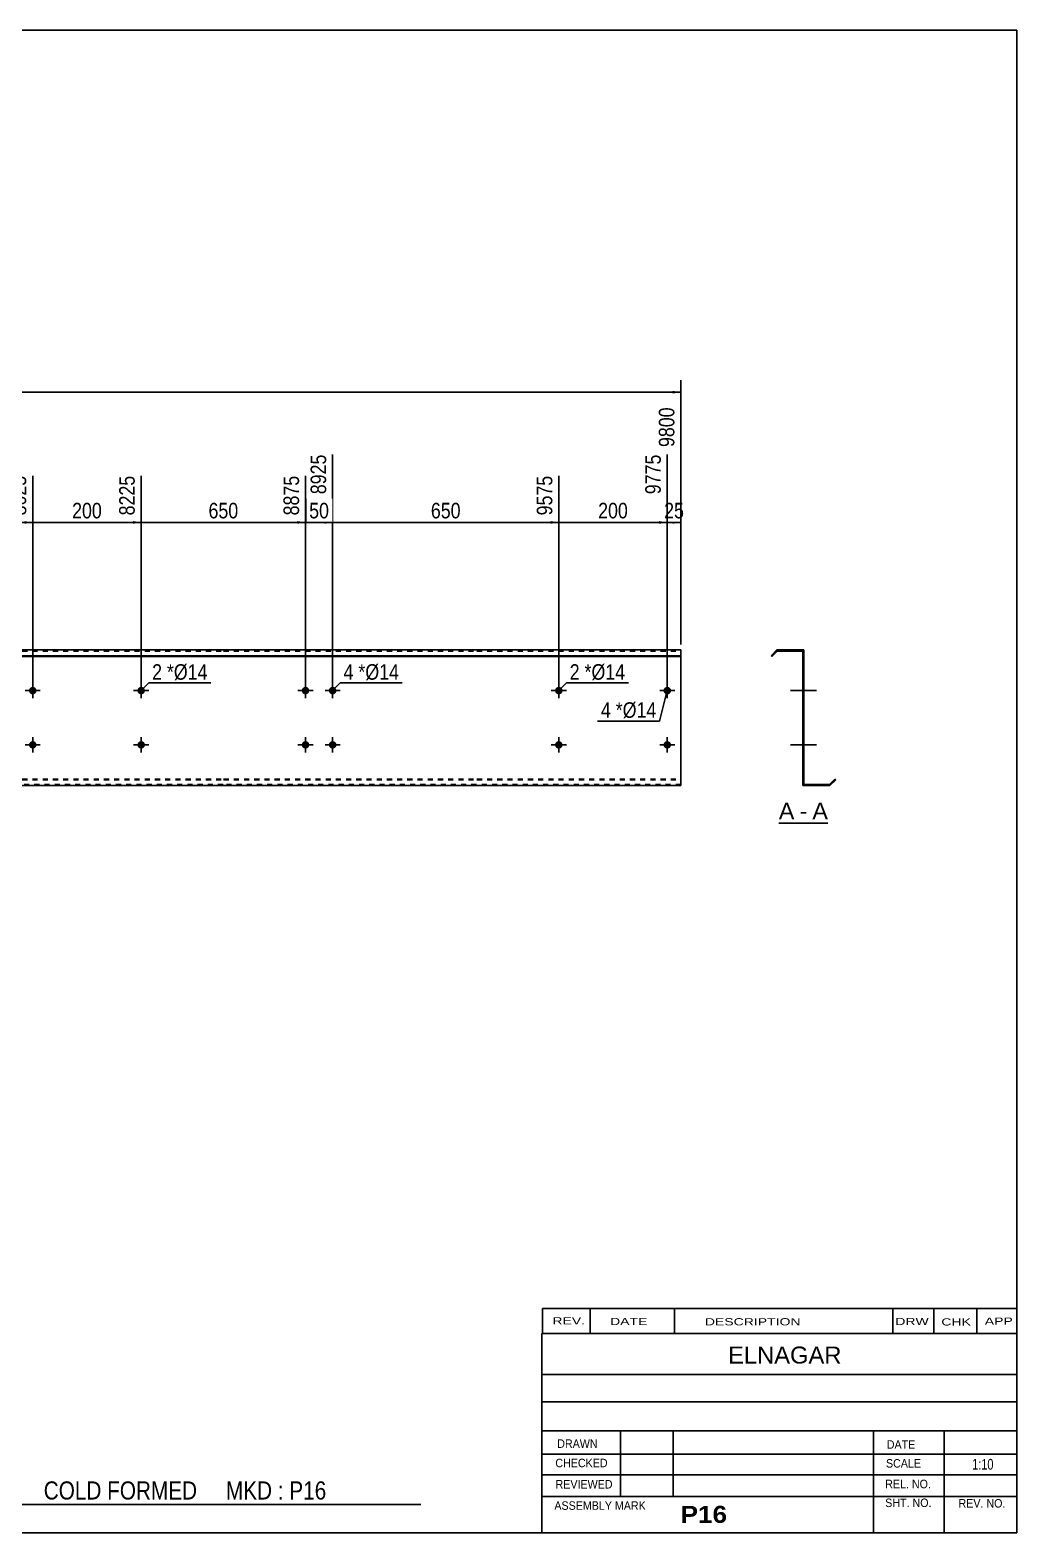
# Model space of a CAD drawing. Header units: millimetres. Extents: x -71 to 331, y -150 to 127.
# Drawn here: x 149.3 to 331.2, y -150.2 to 126.8 of the extents above; entities that cross this region are included whole.
import ezdxf

# ---------------------------------------------------------------- set-up
doc = ezdxf.new("R2010")
doc.units = ezdxf.units.MM
doc.linetypes.add('DXK_LINE_DOT1', pattern=[1.8814, 0.9407, -0.9407])
doc.styles.add('Arial', font='ARIAL.TTF', dxfattribs={"height": 0.2})
doc.styles.add('Arial Bold', font='ARIALBD.TTF', dxfattribs={"height": 0.2})
doc.styles.add('Arial Narrow', font='ARIALN.TTF', dxfattribs={"height": 0.2})

# ---------------------------------------------------------------- blocks, each defined once
blk = doc.blocks.new('Unknown-627207487-3526')
at = {"color": 5, "linetype": 'Continuous'}
for p, q in [((331.25, 126.75), (-68.75, 126.75)), ((-68.75, 126.75), (-68.75, -150.25)), ((331.25, -150.25), (331.25, 126.75)), ((-68.75, -150.25), (331.25, -150.25))]:
    blk.add_line(p, q, dxfattribs=at)
at = {"color": 174, "linetype": 'Continuous', "style": 'Arial'}
blk.add_text('Tekla structures', height=1.9102, rotation=90, dxfattribs=at).set_placement((-69.25, -149.75))
blk = doc.blocks.new('Unknown-627207487-12 - 2967')
at = {"color": 7, "linetype": 'Continuous'}
blk.add_line((287.35, -19.45), (296.38, -19.45), dxfattribs=at)
at = {"color": 0, "linetype": 'Continuous'}
blk.add_wipeout([(290.2, -18.7), (290.2, -15.5), (287.35, -15.5), (287.35, -18.7)], dxfattribs=at)
blk.add_wipeout([(292.58, -18.7), (292.58, -15.5), (291.16, -15.5), (291.16, -18.7)], dxfattribs=at)
at = {"color": 96, "linetype": 'Continuous', "style": 'Arial'}
blk.add_text('A', height=3.06, dxfattribs=at).set_placement((287.35, -18.7))
at = {"color": 0, "linetype": 'Continuous'}
blk.add_wipeout([(296.38, -18.7), (296.38, -15.5), (293.54, -15.5), (293.54, -18.7)], dxfattribs=at)
at = {"color": 96, "linetype": 'Continuous', "style": 'Arial'}
for s, p in [('A', (293.54, -18.7)), ('-', (291.16, -18.7))]:
    blk.add_text(s, height=3.06, dxfattribs=at).set_placement(p)
blk = doc.blocks.new('Part-627207487-2948 - 2933')
at = {"color": 2, "linetype": 'Continuous'}
for p, q in [((37.6, 12.5), (0, 12.5)), ((0, 12.5), (0, -12.5)), ((0, 11.44), (37.6, 11.44)), ((0, 11.3), (37.6, 11.3)), ((84.29, 12.5), (37.7, 12.5)), ((37.7, 11.44), (84.29, 11.44)), ((37.7, 11.3), (84.29, 11.3)), ((134.59, 12.5), (84.39, 12.5)), ((84.39, 11.44), (134.59, 11.44)), ((84.39, 11.3), (134.59, 11.3)), ((184.88, 12.5), (134.69, 12.5)), ((134.69, 11.44), (184.88, 11.44)), ((134.69, 11.3), (184.88, 11.3)), ((231.58, 12.5), (184.98, 12.5)), ((184.98, 11.44), (231.58, 11.44)), ((184.98, 11.3), (231.58, 11.3)), ((269.28, 12.5), (231.68, 12.5)), ((231.68, 11.44), (269.28, 11.44)), ((231.68, 11.3), (269.28, 11.3)), ((269.28, -12.5), (269.28, 12.5)), ((37.6, -12.5), (0, -12.5)), ((84.29, -12.5), (37.7, -12.5)), ((134.59, -12.5), (84.39, -12.5)), ((184.88, -12.5), (134.69, -12.5)), ((231.58, -12.5), (184.98, -12.5)), ((269.28, -12.5), (231.68, -12.5))]:
    blk.add_line(p, q, dxfattribs=at)
at = {"color": 7, "linetype": 'DXK_LINE_DOT1'}
for p, q in [((0, 12.3), (37.6, 12.3)), ((37.7, 12.3), (84.29, 12.3)), ((84.39, 12.3), (134.59, 12.3)), ((134.69, 12.3), (184.88, 12.3)), ((184.98, 12.3), (231.58, 12.3)), ((231.68, 12.3), (269.28, 12.3)), ((0, -11.3), (37.6, -11.3)), ((0, -11.44), (37.6, -11.44)), ((37.6, -12.3), (0, -12.3)), ((37.7, -11.3), (84.29, -11.3)), ((37.7, -11.44), (84.29, -11.44)), ((84.29, -12.3), (37.7, -12.3)), ((84.39, -11.3), (134.59, -11.3)), ((84.39, -11.44), (134.59, -11.44)), ((134.59, -12.3), (84.39, -12.3)), ((134.69, -11.3), (184.88, -11.3)), ((134.69, -11.44), (184.88, -11.44)), ((184.88, -12.3), (134.69, -12.3)), ((184.98, -11.3), (231.58, -11.3)), ((184.98, -11.44), (231.58, -11.44)), ((231.58, -12.3), (184.98, -12.3)), ((231.68, -11.3), (269.28, -11.3)), ((231.68, -11.44), (269.28, -11.44)), ((269.28, -12.3), (231.68, -12.3))]:
    blk.add_line(p, q, dxfattribs=at)
blk = doc.blocks.new('Bolt-627207487-2951 - 2933')
at = {"linetype": 'Continuous'}
for points in [[(149.08, 5, -1), (150.48, 5, -1)], [(266.08, 5, -1), (267.48, 5, -1)]]:
    blk.add_hatch(color=3, dxfattribs=at).paths.add_polyline_path(points)
at = {"color": 3, "linetype": 'Continuous'}
for p, q in [((149.78, 3.6), (149.78, 6.4)), ((266.78, 3.6), (266.78, 6.4)), ((151.18, 5), (148.38, 5)), ((268.18, 5), (265.38, 5))]:
    blk.add_line(p, q, dxfattribs=at)
blk = doc.blocks.new('Bolt-627207487-2952 - 2933')
at = {"linetype": 'Continuous'}
for points in [[(149.08, -5, -1), (150.48, -5, -1)], [(266.08, -5, -1), (267.48, -5, -1)]]:
    blk.add_hatch(color=3, dxfattribs=at).paths.add_polyline_path(points)
at = {"color": 3, "linetype": 'Continuous'}
for p, q in [((151.18, -5), (148.38, -5)), ((149.78, -6.4), (149.78, -3.6)), ((268.18, -5), (265.38, -5)), ((266.78, -6.4), (266.78, -3.6))]:
    blk.add_line(p, q, dxfattribs=at)
blk = doc.blocks.new('Bolt-627207487-2957 - 2933')
at = {"linetype": 'Continuous'}
for points in [[(199.38, 5, -1), (200.78, 5, -1)], [(204.38, 5, -1), (205.78, 5, -1)], [(199.38, -5, -1), (200.78, -5, -1)], [(204.38, -5, -1), (205.78, -5, -1)]]:
    blk.add_hatch(color=3, dxfattribs=at).paths.add_polyline_path(points)
at = {"color": 3, "linetype": 'Continuous'}
for p, q in [((200.08, 3.6), (200.08, 6.4)), ((205.08, 3.6), (205.08, 6.4)), ((198.68, 5), (201.48, 5)), ((203.68, 5), (206.48, 5)), ((198.68, -5), (201.48, -5)), ((200.08, -6.4), (200.08, -3.6)), ((203.68, -5), (206.48, -5)), ((205.08, -6.4), (205.08, -3.6))]:
    blk.add_line(p, q, dxfattribs=at)
blk = doc.blocks.new('Bolt-627207487-2958 - 2933')
at = {"linetype": 'Continuous'}
blk.add_hatch(color=3, dxfattribs=at).paths.add_polyline_path([(246.08, 5, -1), (247.48, 5, -1)])
at = {"color": 3, "linetype": 'Continuous'}
for p, q in [((246.78, 3.6), (246.78, 6.4)), ((245.38, 5), (248.18, 5))]:
    blk.add_line(p, q, dxfattribs=at)
blk = doc.blocks.new('Bolt-627207487-2959 - 2933')
at = {"linetype": 'Continuous'}
blk.add_hatch(color=3, dxfattribs=at).paths.add_polyline_path([(246.08, -5, -1), (247.48, -5, -1)])
at = {"color": 3, "linetype": 'Continuous'}
for p, q in [((248.18, -5), (245.38, -5)), ((246.78, -6.4), (246.78, -3.6))]:
    blk.add_line(p, q, dxfattribs=at)
blk = doc.blocks.new('Bolt-627207487-2960 - 2933')
at = {"linetype": 'Continuous'}
blk.add_hatch(color=3, dxfattribs=at).paths.add_polyline_path([(169.08, -5, -1), (170.48, -5, -1)])
at = {"color": 3, "linetype": 'Continuous'}
for p, q in [((171.18, -5), (168.38, -5)), ((169.78, -6.4), (169.78, -3.6))]:
    blk.add_line(p, q, dxfattribs=at)
blk = doc.blocks.new('Bolt-627207487-2962 - 2933')
at = {"linetype": 'Continuous'}
blk.add_hatch(color=3, dxfattribs=at).paths.add_polyline_path([(169.08, 5, -1), (170.48, 5, -1)])
at = {"color": 3, "linetype": 'Continuous'}
for p, q in [((169.78, 3.6), (169.78, 6.4)), ((171.18, 5), (168.38, 5))]:
    blk.add_line(p, q, dxfattribs=at)
blk = doc.blocks.new('Bolt-627207487-2973 - 2967')
at = {"linetype": 'Continuous'}
blk.add_hatch(color=3, dxfattribs=at).paths.add_polyline_path([(291.77, -4.3), (291.77, -5.7), (291.97, -5.7), (291.97, -4.3)])
blk.add_hatch(color=3, dxfattribs=at).paths.add_polyline_path([(291.77, -4.3), (291.77, -5.7), (291.97, -5.7), (291.97, -4.3)])
at = {"color": 3, "linetype": 'Continuous'}
for p, q in [((290.97, -5), (294.27, -5)), ((290.97, -5), (294.27, -5)), ((291.77, -4.3), (291.97, -4.3)), ((291.77, -4.3), (291.97, -4.3)), ((291.77, -5.7), (291.97, -5.7)), ((291.77, -5.7), (291.97, -5.7))]:
    blk.add_line(p, q, dxfattribs=at)
blk = doc.blocks.new('Part-627207487-2969 - 2967')
at = {"color": 2, "linetype": 'Continuous'}
for p, q in [((286.97, 12.5), (285.91, 11.44)), ((285.91, 11.44), (286.05, 11.3)), ((287.05, 12.3), (286.05, 11.3)), ((286.97, 12.5), (291.97, 12.5)), ((287.05, 12.3), (291.77, 12.3)), ((291.77, 12.3), (291.77, -12.5)), ((291.97, -12.3), (291.97, 12.5)), ((296.77, -12.5), (291.77, -12.5)), ((296.69, -12.3), (291.97, -12.3)), ((296.69, -12.3), (297.69, -11.3)), ((296.77, -12.5), (297.83, -11.44)), ((297.83, -11.44), (297.69, -11.3))]:
    blk.add_line(p, q, dxfattribs=at)
blk = doc.blocks.new('Bolt-627207487-2970 - 2967')
at = {"linetype": 'Continuous'}
blk.add_hatch(color=3, dxfattribs=at).paths.add_polyline_path([(291.77, 5.7), (291.77, 4.3), (291.97, 4.3), (291.97, 5.7)])
blk.add_hatch(color=3, dxfattribs=at).paths.add_polyline_path([(291.77, 5.7), (291.77, 4.3), (291.97, 4.3), (291.97, 5.7)])
at = {"color": 3, "linetype": 'Continuous'}
for p, q in [((291.77, 5.7), (291.97, 5.7)), ((291.77, 5.7), (291.97, 5.7)), ((290.97, 5), (294.27, 5)), ((290.97, 5), (294.27, 5)), ((291.77, 4.3), (291.97, 4.3)), ((291.77, 4.3), (291.97, 4.3))]:
    blk.add_line(p, q, dxfattribs=at)
blk = doc.blocks.new('Bolt-627207487-2971 - 2967')
at = {"linetype": 'Continuous'}
blk.add_hatch(color=3, dxfattribs=at).paths.add_polyline_path([(291.77, -4.3), (291.77, -5.7), (291.97, -5.7), (291.97, -4.3)])
blk.add_hatch(color=3, dxfattribs=at).paths.add_polyline_path([(291.77, -4.3), (291.77, -5.7), (291.97, -5.7), (291.97, -4.3)])
at = {"color": 3, "linetype": 'Continuous'}
for p, q in [((290.97, -5), (294.27, -5)), ((290.97, -5), (294.27, -5)), ((291.77, -4.3), (291.97, -4.3)), ((291.77, -4.3), (291.97, -4.3)), ((291.77, -5.7), (291.97, -5.7)), ((291.77, -5.7), (291.97, -5.7))]:
    blk.add_line(p, q, dxfattribs=at)
blk = doc.blocks.new('Bolt-627207487-2972 - 2967')
at = {"linetype": 'Continuous'}
blk.add_hatch(color=3, dxfattribs=at).paths.add_polyline_path([(291.77, 5.7), (291.77, 4.3), (291.97, 4.3), (291.97, 5.7)])
blk.add_hatch(color=3, dxfattribs=at).paths.add_polyline_path([(291.77, 5.7), (291.77, 4.3), (291.97, 4.3), (291.97, 5.7)])
at = {"color": 3, "linetype": 'Continuous'}
for p, q in [((291.77, 5.7), (291.97, 5.7)), ((291.77, 5.7), (291.97, 5.7)), ((290.97, 5), (294.27, 5)), ((290.97, 5), (294.27, 5)), ((291.77, 4.3), (291.97, 4.3)), ((291.77, 4.3), (291.97, 4.3))]:
    blk.add_line(p, q, dxfattribs=at)
blk = doc.blocks.new('Bolt-627207487-2974 - 2967')
at = {"linetype": 'Continuous'}
for points in [[(291.77, 5.7), (291.77, 4.3), (291.97, 4.3), (291.97, 5.7)], [(291.77, 5.7), (291.77, 4.3), (291.97, 4.3), (291.97, 5.7)], [(291.77, -4.3), (291.77, -5.7), (291.97, -5.7), (291.97, -4.3)], [(291.77, -4.3), (291.77, -5.7), (291.97, -5.7), (291.97, -4.3)]]:
    blk.add_hatch(color=3, dxfattribs=at).paths.add_polyline_path(points)
at = {"color": 3, "linetype": 'Continuous'}
for p, q in [((291.97, 5.7), (291.77, 5.7)), ((291.97, 5.7), (291.77, 5.7)), ((293.27, 5), (289.47, 5)), ((293.27, 5), (289.47, 5)), ((291.97, 4.3), (291.77, 4.3)), ((291.97, 4.3), (291.77, 4.3)), ((293.27, -5), (289.47, -5)), ((293.27, -5), (289.47, -5)), ((291.97, -4.3), (291.77, -4.3)), ((291.97, -4.3), (291.77, -4.3)), ((291.97, -5.7), (291.77, -5.7)), ((291.97, -5.7), (291.77, -5.7))]:
    blk.add_line(p, q, dxfattribs=at)
blk = doc.blocks.new('Bolt-627207487-2975 - 2967')
at = {"linetype": 'Continuous'}
blk.add_hatch(color=3, dxfattribs=at).paths.add_polyline_path([(291.77, -4.3), (291.77, -5.7), (291.97, -5.7), (291.97, -4.3)])
at = {"color": 3, "linetype": 'Continuous'}
for p, q in [((290.97, -5), (294.27, -5)), ((291.77, -4.3), (291.97, -4.3)), ((291.77, -5.7), (291.97, -5.7))]:
    blk.add_line(p, q, dxfattribs=at)
blk = doc.blocks.new('Bolt-627207487-2976 - 2967')
at = {"linetype": 'Continuous'}
blk.add_hatch(color=3, dxfattribs=at).paths.add_polyline_path([(291.77, -4.3), (291.77, -5.7), (291.97, -5.7), (291.97, -4.3)])
at = {"color": 3, "linetype": 'Continuous'}
for p, q in [((290.97, -5), (294.27, -5)), ((291.77, -4.3), (291.97, -4.3)), ((291.77, -5.7), (291.97, -5.7))]:
    blk.add_line(p, q, dxfattribs=at)
blk = doc.blocks.new('Bolt-627207487-2977 - 2967')
at = {"linetype": 'Continuous'}
blk.add_hatch(color=3, dxfattribs=at).paths.add_polyline_path([(291.77, 5.7), (291.77, 4.3), (291.97, 4.3), (291.97, 5.7)])
at = {"color": 3, "linetype": 'Continuous'}
for p, q in [((291.97, 5.7), (291.77, 5.7)), ((292.92, 5), (289.62, 5)), ((291.97, 4.3), (291.77, 4.3))]:
    blk.add_line(p, q, dxfattribs=at)
blk = doc.blocks.new('Bolt-627207487-2978 - 2967')
at = {"linetype": 'Continuous'}
for points in [[(291.77, 5.7), (291.77, 4.3), (291.97, 4.3), (291.97, 5.7)], [(291.77, 5.7), (291.77, 4.3), (291.97, 4.3), (291.97, 5.7)], [(291.77, -4.3), (291.77, -5.7), (291.97, -5.7), (291.97, -4.3)], [(291.77, -4.3), (291.77, -5.7), (291.97, -5.7), (291.97, -4.3)]]:
    blk.add_hatch(color=3, dxfattribs=at).paths.add_polyline_path(points)
at = {"color": 3, "linetype": 'Continuous'}
for p, q in [((291.97, 5.7), (291.77, 5.7)), ((291.97, 5.7), (291.77, 5.7)), ((293.27, 5), (289.47, 5)), ((293.27, 5), (289.47, 5)), ((291.97, 4.3), (291.77, 4.3)), ((291.97, 4.3), (291.77, 4.3)), ((293.27, -5), (289.47, -5)), ((293.27, -5), (289.47, -5)), ((291.97, -4.3), (291.77, -4.3)), ((291.97, -4.3), (291.77, -4.3)), ((291.97, -5.7), (291.77, -5.7)), ((291.97, -5.7), (291.77, -5.7))]:
    blk.add_line(p, q, dxfattribs=at)
blk = doc.blocks.new('Bolt-627207487-2979 - 2967')
at = {"linetype": 'Continuous'}
blk.add_hatch(color=3, dxfattribs=at).paths.add_polyline_path([(291.77, 5.7), (291.77, 4.3), (291.97, 4.3), (291.97, 5.7)])
at = {"color": 3, "linetype": 'Continuous'}
for p, q in [((291.97, 5.7), (291.77, 5.7)), ((292.92, 5), (289.62, 5)), ((291.97, 4.3), (291.77, 4.3))]:
    blk.add_line(p, q, dxfattribs=at)
blk = doc.blocks.new('Bolt-627207487-2980 - 2967')
at = {"linetype": 'Continuous'}
blk.add_hatch(color=3, dxfattribs=at).paths.add_polyline_path([(291.77, -4.3), (291.77, -5.7), (291.97, -5.7), (291.97, -4.3)])
at = {"color": 3, "linetype": 'Continuous'}
for p, q in [((290.97, -5), (294.27, -5)), ((291.77, -4.3), (291.97, -4.3)), ((291.77, -5.7), (291.97, -5.7))]:
    blk.add_line(p, q, dxfattribs=at)
blk = doc.blocks.new('Bolt-627207487-2981 - 2967')
at = {"linetype": 'Continuous'}
blk.add_hatch(color=3, dxfattribs=at).paths.add_polyline_path([(291.77, -4.3), (291.77, -5.7), (291.97, -5.7), (291.97, -4.3)])
at = {"color": 3, "linetype": 'Continuous'}
for p, q in [((290.97, -5), (294.27, -5)), ((291.77, -4.3), (291.97, -4.3)), ((291.77, -5.7), (291.97, -5.7))]:
    blk.add_line(p, q, dxfattribs=at)
blk = doc.blocks.new('Bolt-627207487-2982 - 2967')
at = {"linetype": 'Continuous'}
blk.add_hatch(color=3, dxfattribs=at).paths.add_polyline_path([(291.77, 5.7), (291.77, 4.3), (291.97, 4.3), (291.97, 5.7)])
at = {"color": 3, "linetype": 'Continuous'}
for p, q in [((291.77, 5.7), (291.97, 5.7)), ((290.97, 5), (294.27, 5)), ((291.77, 4.3), (291.97, 4.3))]:
    blk.add_line(p, q, dxfattribs=at)
blk = doc.blocks.new('Bolt-627207487-2983 - 2967')
at = {"linetype": 'Continuous'}
blk.add_hatch(color=3, dxfattribs=at).paths.add_polyline_path([(291.77, 5.7), (291.77, 4.3), (291.97, 4.3), (291.97, 5.7)])
at = {"color": 3, "linetype": 'Continuous'}
for p, q in [((291.77, 5.7), (291.97, 5.7)), ((290.97, 5), (294.27, 5)), ((291.77, 4.3), (291.97, 4.3))]:
    blk.add_line(p, q, dxfattribs=at)
blk = doc.blocks.new('StraightDimension-627207487-2999 - 2933')
at = {"linetype": 'Continuous'}
blk.add_hatch(color=7, dxfattribs=at).paths.add_polyline_path([(267.78, 36.25), (269.28, 36), (267.78, 35.75)])
at = {"color": 7, "linetype": 'Continuous'}
for p, q in [((269.28, 13.5), (269.28, 57.21)), ((266.78, 6), (266.78, 48.51)), ((266.78, 36), (269.28, 36))]:
    blk.add_line(p, q, dxfattribs=at)
at = {"color": 0, "linetype": 'Continuous'}
blk.add_wipeout([(268.68, 57.81), (264.48, 57.81), (264.48, 49.3), (268.68, 49.3)], dxfattribs=at)
at = {"color": 0}
blk.add_wipeout([(270.45, 36.15), (270.45, 40.35), (265.6, 40.35), (265.6, 36.15)], dxfattribs=at)
at = {"color": 3, "linetype": 'Continuous', "style": 'Arial Narrow'}
blk.add_text('9800', height=2.863, rotation=90.0002, dxfattribs=at).set_placement((268.08, 49.9))
at = {"color": 3, "style": 'Arial Narrow'}
blk.add_text('25', height=2.863, dxfattribs=at).set_placement((266.2, 36.75))
blk = doc.blocks.new('StraightDimension-627207487-3000 - 2933')
at = {"linetype": 'Continuous'}
blk.add_hatch(color=7, dxfattribs=at).paths.add_polyline_path([(265.28, 36.25), (266.78, 36), (265.28, 35.75)])
at = {"color": 7, "linetype": 'Continuous'}
for p, q in [((266.78, 6), (266.78, 48.51)), ((246.78, 6), (246.78, 44.61)), ((246.78, 36), (266.78, 36))]:
    blk.add_line(p, q, dxfattribs=at)
at = {"color": 0, "linetype": 'Continuous'}
blk.add_wipeout([(266.18, 49.11), (261.98, 49.11), (261.98, 40.6), (266.18, 40.6)], dxfattribs=at)
at = {"color": 0}
blk.add_wipeout([(260.12, 36.15), (260.12, 40.35), (253.43, 40.35), (253.43, 36.15)], dxfattribs=at)
at = {"color": 3, "linetype": 'Continuous', "style": 'Arial Narrow'}
blk.add_text('9775', height=2.863, rotation=90.0002, dxfattribs=at).set_placement((265.58, 41.2))
at = {"color": 3, "style": 'Arial Narrow'}
blk.add_text('200', height=2.863, dxfattribs=at).set_placement((254.03, 36.75))
blk = doc.blocks.new('StraightDimension-627207487-3001 - 2933')
at = {"linetype": 'Continuous'}
blk.add_hatch(color=7, dxfattribs=at).paths.add_polyline_path([(245.28, 36.25), (246.78, 36), (245.28, 35.75)])
at = {"color": 7, "linetype": 'Continuous'}
for p, q in [((205.08, 6), (205.08, 48.51)), ((246.78, 6), (246.78, 44.61)), ((205.08, 36), (246.78, 36))]:
    blk.add_line(p, q, dxfattribs=at)
at = {"color": 0, "linetype": 'Continuous'}
blk.add_wipeout([(246.18, 45.21), (241.98, 45.21), (241.98, 36.7), (246.18, 36.7)], dxfattribs=at)
at = {"color": 0}
blk.add_wipeout([(229.27, 36.15), (229.27, 40.35), (222.59, 40.35), (222.59, 36.15)], dxfattribs=at)
at = {"color": 3, "linetype": 'Continuous', "style": 'Arial Narrow'}
blk.add_text('9575', height=2.863, rotation=90.0002, dxfattribs=at).set_placement((245.58, 37.3))
at = {"color": 3, "style": 'Arial Narrow'}
blk.add_text('650', height=2.863, dxfattribs=at).set_placement((223.19, 36.75))
blk = doc.blocks.new('StraightDimension-627207487-3002 - 2933')
at = {"linetype": 'Continuous'}
blk.add_hatch(color=7, dxfattribs=at).paths.add_polyline_path([(203.58, 36.25), (205.08, 36), (203.58, 35.75)])
at = {"color": 7, "linetype": 'Continuous'}
for p, q in [((205.08, 6), (205.08, 48.51)), ((200.08, 6), (200.08, 44.61)), ((200.08, 36), (205.08, 36))]:
    blk.add_line(p, q, dxfattribs=at)
at = {"color": 0}
blk.add_wipeout([(205.01, 36.15), (205.01, 40.35), (200.15, 40.35), (200.15, 36.15)], dxfattribs=at)
at = {"color": 0, "linetype": 'Continuous'}
blk.add_wipeout([(204.48, 49.11), (200.28, 49.11), (200.28, 40.6), (204.48, 40.6)], dxfattribs=at)
at = {"color": 3, "linetype": 'Continuous', "style": 'Arial Narrow'}
blk.add_text('8925', height=2.863, rotation=90.0002, dxfattribs=at).set_placement((203.88, 41.2))
at = {"color": 3, "style": 'Arial Narrow'}
blk.add_text('50', height=2.863, dxfattribs=at).set_placement((200.75, 36.75))
blk = doc.blocks.new('StraightDimension-627207487-3003 - 2933')
at = {"linetype": 'Continuous'}
blk.add_hatch(color=7, dxfattribs=at).paths.add_polyline_path([(198.58, 36.25), (200.08, 36), (198.58, 35.75)])
at = {"color": 7, "linetype": 'Continuous'}
for p, q in [((169.78, 6), (169.78, 44.61)), ((200.08, 6), (200.08, 44.61)), ((169.78, 36), (200.08, 36))]:
    blk.add_line(p, q, dxfattribs=at)
at = {"color": 0, "linetype": 'Continuous'}
blk.add_wipeout([(199.48, 45.21), (195.28, 45.21), (195.28, 36.7), (199.48, 36.7)], dxfattribs=at)
at = {"color": 0}
blk.add_wipeout([(188.27, 36.15), (188.27, 40.35), (181.59, 40.35), (181.59, 36.15)], dxfattribs=at)
at = {"color": 3, "linetype": 'Continuous', "style": 'Arial Narrow'}
blk.add_text('8875', height=2.863, rotation=90.0002, dxfattribs=at).set_placement((198.88, 37.3))
at = {"color": 3, "style": 'Arial Narrow'}
blk.add_text('650', height=2.863, dxfattribs=at).set_placement((182.19, 36.75))
blk = doc.blocks.new('StraightDimension-627207487-3004 - 2933')
at = {"linetype": 'Continuous'}
blk.add_hatch(color=7, dxfattribs=at).paths.add_polyline_path([(168.28, 36.25), (169.78, 36), (168.28, 35.75)])
at = {"color": 7, "linetype": 'Continuous'}
for p, q in [((149.78, 6), (149.78, 44.61)), ((169.78, 6), (169.78, 44.61)), ((149.78, 36), (169.78, 36))]:
    blk.add_line(p, q, dxfattribs=at)
at = {"color": 0, "linetype": 'Continuous'}
blk.add_wipeout([(169.18, 45.21), (164.98, 45.21), (164.98, 36.7), (169.18, 36.7)], dxfattribs=at)
at = {"color": 0}
blk.add_wipeout([(163.13, 36.15), (163.13, 40.35), (156.44, 40.35), (156.44, 36.15)], dxfattribs=at)
at = {"color": 3, "linetype": 'Continuous', "style": 'Arial Narrow'}
blk.add_text('8225', height=2.863, rotation=90.0002, dxfattribs=at).set_placement((168.58, 37.3))
at = {"color": 3, "style": 'Arial Narrow'}
blk.add_text('200', height=2.863, dxfattribs=at).set_placement((157.04, 36.75))
blk = doc.blocks.new('StraightDimension-627207487-3005 - 2933')
at = {"linetype": 'Continuous'}
blk.add_hatch(color=7, dxfattribs=at).paths.add_polyline_path([(148.28, 36.25), (149.78, 36), (148.28, 35.75)])
at = {"color": 7, "linetype": 'Continuous'}
for p, q in [((119.49, 6), (119.49, 44.61)), ((149.78, 6), (149.78, 44.61)), ((119.49, 36), (149.78, 36))]:
    blk.add_line(p, q, dxfattribs=at)
at = {"color": 0, "linetype": 'Continuous'}
blk.add_wipeout([(149.18, 45.21), (144.98, 45.21), (144.98, 36.7), (149.18, 36.7)], dxfattribs=at)
at = {"color": 0}
blk.add_wipeout([(138.89, 36.15), (138.89, 40.35), (130.38, 40.35), (130.38, 36.15)], dxfattribs=at)
at = {"color": 3, "linetype": 'Continuous', "style": 'Arial Narrow'}
blk.add_text('8025', height=2.863, rotation=90.0002, dxfattribs=at).set_placement((148.58, 37.3))
at = {"color": 3, "style": 'Arial Narrow'}
blk.add_text('6250', height=2.863, dxfattribs=at).set_placement((130.98, 36.75))
blk = doc.blocks.new('StraightDimension-627207487-3084 - 2933')
at = {"linetype": 'Continuous'}
for points in [[(1.5, 59.75), (0, 60), (1.5, 60.25)], [(267.78, 60.25), (269.28, 60), (267.78, 59.75)]]:
    blk.add_hatch(color=7, dxfattribs=at).paths.add_polyline_path(points)
at = {"color": 7, "linetype": 'Continuous'}
for p, q in [((0, 13.5), (0, 62.25)), ((269.28, 13.5), (269.28, 62.25)), ((0, 60), (269.28, 60))]:
    blk.add_line(p, q, dxfattribs=at)
at = {"color": 0}
blk.add_wipeout([(138.89, 60.15), (138.89, 64.35), (130.38, 64.35), (130.38, 60.15)], dxfattribs=at)
at = {"color": 3, "style": 'Arial Narrow'}
blk.add_text('9800', height=2.863, dxfattribs=at).set_placement((130.98, 60.75))
blk = doc.blocks.new('CBS_CALLOFF-627207487-3595')
at = {"color": 7, "linetype": 'Continuous'}
blk.add_line((105.13, -144.98), (221.36, -145), dxfattribs=at)
at = {"color": 3, "linetype": 'Continuous', "style": 'Arial Narrow'}
blk.add_text('QTY= 6 Nos.      COLD FORMED     MKD : P16', height=3.3405, dxfattribs=at).set_placement((123.2, -144.09))
blk = doc.blocks.new('CBS_NAME_BLOG-627207487-3596')
at = {"color": 7, "linetype": 'Continuous'}
for p, q in [((243.66, -113.5), (331.18, -113.5)), ((243.66, -150.21), (243.66, -113.5)), ((243.66, -121.04), (331.18, -121.04)), ((243.73, -126.09), (331.25, -126.09)), ((243.66, -131.46), (331.18, -131.46)), ((258.18, -143.57), (258.18, -131.47)), ((267.87, -143.54), (267.87, -131.47)), ((304.78, -150.21), (304.78, -131.48)), ((317.83, -150.21), (317.83, -131.47)), ((243.67, -135.76), (331.25, -135.74)), ((243.66, -139.51), (331.18, -139.51)), ((243.66, -143.55), (331.18, -143.55)), ((243.66, -150.25), (331.25, -150.25))]:
    blk.add_line(p, q, dxfattribs=at)
at = {"color": 3, "linetype": 'Continuous', "style": 'Arial'}
blk.add_text('ELNAGAR', height=3.133, dxfattribs=at).set_placement((277.98, -119.03))
at = {"color": 3, "linetype": 'Continuous'}
for s, height, style, width, p in [('DRAWN', 1.566, 'Arial', 0.9, (246.49, -134.57)), ('DATE', 1.566, 'Arial', 0.9, (307.25, -134.73)), ('CHECKED', 1.566, 'Arial', 0.9, (246.14, -138.14)), ('SCALE', 1.566, 'Arial', 0.9, (307.1, -138.21)), ('1:10', 1.957, 'Arial Narrow', 0.9, (322.99, -138.57)), ('REVIEWED', 1.566, 'Arial', 0.9, (246.18, -142.06)), ('REL. NO.', 1.566, 'Arial', 0.9, (306.96, -142.01)), ('SHT. NO.', 1.566, 'Arial', 0.9, (306.96, -145.48)), ('REV. NO.', 1.566, 'Arial', 0.9, (320.48, -145.57)), ('ASSEMBLY MARK', 1.5663, 'Arial', 0.9, (245.96, -145.99)), ('P16', 3.131, 'Arial Bold', 1.1, (269.24, -148.39))]:
    blk.add_text(s, height=height, dxfattribs=dict(at, style=style, width=width)).set_placement(p)
blk = doc.blocks.new('CBS_REVISION-627207487-3597')
at = {"color": 7, "linetype": 'Continuous'}
for p, q in [((243.74, -108.87), (331.24, -108.87)), ((243.74, -108.87), (243.74, -113.5)), ((252.54, -108.87), (252.54, -113.5)), ((268.13, -108.87), (268.13, -113.44)), ((308.39, -108.87), (308.39, -113.5)), ((315.93, -108.87), (315.93, -113.5)), ((323.88, -108.87), (323.88, -113.5)), ((243.74, -113.5), (331.24, -113.5))]:
    blk.add_line(p, q, dxfattribs=at)
at = {"color": 7, "style": 'Arial Narrow', "width": 1.7}
for s, height, p in [('REV.', 1.326, (245.6, -111.82)), ('DATE', 1.326, (256.23, -111.94)), ('DESCRIPTION', 1.3257, (273.71, -111.99)), ('DRW', 1.326, (308.82, -111.93)), ('CHK', 1.326, (317.31, -112.02)), ('APP', 1.326, (325.31, -111.87))]:
    blk.add_text(s, height=height, dxfattribs=at).set_placement(p)
blk = doc.blocks.new('Mark-627207487-3127 - 2933')
at = {"color": 0}
blk.add_wipeout([(208.92, 7.01), (208.92, 10.01), (207.09, 10.01), (207.09, 7.01)], dxfattribs=at)
blk.add_wipeout([(208.92, 7.01), (208.92, 10.01), (207.09, 10.01), (207.09, 7.01)], dxfattribs=at)
at = {"color": 7, "linetype": 'Continuous'}
blk.add_line((205.08, 5), (206.49, 6.41), dxfattribs=at)
at = {"color": 0}
blk.add_wipeout([(211.1, 7.01), (211.1, 10.01), (209.82, 10.01), (209.82, 7.01)], dxfattribs=at)
blk.add_wipeout([(211.1, 7.01), (211.1, 10.01), (209.82, 10.01), (209.82, 7.01)], dxfattribs=at)
at = {"color": 3, "style": 'Arial Narrow'}
blk.add_text('4', height=2.86, dxfattribs=at).set_placement((207.09, 7.01))
at = {"color": 0}
blk.add_wipeout([(217.31, 7.01), (217.31, 10.01), (211.1, 10.01), (211.1, 7.01)], dxfattribs=at)
blk.add_wipeout([(217.31, 7.01), (217.31, 10.01), (211.1, 10.01), (211.1, 7.01)], dxfattribs=at)
at = {"color": 7, "linetype": 'Continuous'}
blk.add_line((206.49, 6.41), (217.91, 6.41), dxfattribs=at)
at = {"color": 3, "style": 'Arial Narrow'}
for s, height, p in [('*', 2.86, (209.82, 7.01)), ('Ø14', 2.863, (211.1, 7.01))]:
    blk.add_text(s, height=height, dxfattribs=at).set_placement(p)
blk = doc.blocks.new('MarkSet-627207487-3103 - 2933')
at = {"color": 0}
blk.add_wipeout([(256.37, -0.01), (256.37, 2.99), (254.54, 2.99), (254.54, -0.01)], dxfattribs=at)
blk.add_wipeout([(256.37, -0.01), (256.37, 2.99), (254.54, 2.99), (254.54, -0.01)], dxfattribs=at)
blk.add_wipeout([(258.55, -0.01), (258.55, 2.99), (257.27, 2.99), (257.27, -0.01)], dxfattribs=at)
blk.add_wipeout([(258.55, -0.01), (258.55, 2.99), (257.27, 2.99), (257.27, -0.01)], dxfattribs=at)
at = {"color": 3, "style": 'Arial Narrow'}
blk.add_text('4', height=2.86, dxfattribs=at).set_placement((254.54, -0.01))
at = {"color": 0}
blk.add_wipeout([(264.76, -0.01), (264.76, 2.99), (258.55, 2.99), (258.55, -0.01)], dxfattribs=at)
blk.add_wipeout([(264.76, -0.01), (264.76, 2.99), (258.55, 2.99), (258.55, -0.01)], dxfattribs=at)
at = {"color": 7, "linetype": 'Continuous'}
for p in [(266.78, 5), (253.94, -0.61)]:
    blk.add_line(p, (265.36, -0.61), dxfattribs=at)
at = {"color": 3, "style": 'Arial Narrow'}
for s, height, p in [('*', 2.86, (257.27, -0.01)), ('Ø14', 2.863, (258.55, -0.01))]:
    blk.add_text(s, height=height, dxfattribs=at).set_placement(p)
blk = doc.blocks.new('MarkSet-627207487-3118 - 2933')
at = {"color": 0}
blk.add_wipeout([(250.62, 7.01), (250.62, 10.01), (248.79, 10.01), (248.79, 7.01)], dxfattribs=at)
blk.add_wipeout([(250.62, 7.01), (250.62, 10.01), (248.79, 10.01), (248.79, 7.01)], dxfattribs=at)
at = {"color": 7, "linetype": 'Continuous'}
blk.add_line((246.78, 5), (248.19, 6.41), dxfattribs=at)
at = {"color": 0}
blk.add_wipeout([(252.8, 7.01), (252.8, 10.01), (251.52, 10.01), (251.52, 7.01)], dxfattribs=at)
blk.add_wipeout([(252.8, 7.01), (252.8, 10.01), (251.52, 10.01), (251.52, 7.01)], dxfattribs=at)
at = {"color": 3, "style": 'Arial Narrow'}
blk.add_text('2', height=2.86, dxfattribs=at).set_placement((248.79, 7.01))
at = {"color": 0}
blk.add_wipeout([(259.01, 7.01), (259.01, 10.01), (252.8, 10.01), (252.8, 7.01)], dxfattribs=at)
blk.add_wipeout([(259.01, 7.01), (259.01, 10.01), (252.8, 10.01), (252.8, 7.01)], dxfattribs=at)
at = {"color": 7, "linetype": 'Continuous'}
blk.add_line((248.19, 6.41), (259.61, 6.41), dxfattribs=at)
at = {"color": 3, "style": 'Arial Narrow'}
for s, height, p in [('*', 2.86, (251.52, 7.01)), ('Ø14', 2.863, (252.8, 7.01))]:
    blk.add_text(s, height=height, dxfattribs=at).set_placement(p)
blk = doc.blocks.new('MarkSet-627207487-3123 - 2933')
at = {"color": 0}
blk.add_wipeout([(173.63, 7.01), (173.63, 10.01), (171.8, 10.01), (171.8, 7.01)], dxfattribs=at)
blk.add_wipeout([(173.63, 7.01), (173.63, 10.01), (171.8, 10.01), (171.8, 7.01)], dxfattribs=at)
at = {"color": 7, "linetype": 'Continuous'}
blk.add_line((169.78, 5), (171.2, 6.41), dxfattribs=at)
at = {"color": 0}
blk.add_wipeout([(175.8, 7.01), (175.8, 10.01), (174.53, 10.01), (174.53, 7.01)], dxfattribs=at)
blk.add_wipeout([(175.8, 7.01), (175.8, 10.01), (174.53, 10.01), (174.53, 7.01)], dxfattribs=at)
at = {"color": 3, "style": 'Arial Narrow'}
blk.add_text('2', height=2.86, dxfattribs=at).set_placement((171.8, 7.01))
at = {"color": 0}
blk.add_wipeout([(182.02, 7.01), (182.02, 10.01), (175.8, 10.01), (175.8, 7.01)], dxfattribs=at)
blk.add_wipeout([(182.02, 7.01), (182.02, 10.01), (175.8, 10.01), (175.8, 7.01)], dxfattribs=at)
at = {"color": 7, "linetype": 'Continuous'}
blk.add_line((171.2, 6.41), (182.62, 6.41), dxfattribs=at)
at = {"color": 3, "style": 'Arial Narrow'}
for s, height, p in [('*', 2.86, (174.53, 7.01)), ('Ø14', 2.863, (175.8, 7.01))]:
    blk.add_text(s, height=height, dxfattribs=at).set_placement(p)

msp = doc.modelspace()

# ---------------------------------------------------------------- block references
for name in ['Unknown-627207487-3526', 'Part-627207487-2948 - 2933', 'Part-627207487-2969 - 2967', 'Bolt-627207487-2951 - 2933', 'Bolt-627207487-2962 - 2933', 'Bolt-627207487-2957 - 2933', 'Bolt-627207487-2958 - 2933', 'Bolt-627207487-2974 - 2967', 'Bolt-627207487-2978 - 2967', 'Bolt-627207487-2977 - 2967', 'Bolt-627207487-2979 - 2967', 'Bolt-627207487-2970 - 2967', 'Bolt-627207487-2972 - 2967', 'Bolt-627207487-2982 - 2967', 'Bolt-627207487-2983 - 2967', 'Bolt-627207487-2952 - 2933', 'Bolt-627207487-2960 - 2933', 'Bolt-627207487-2959 - 2933', 'Bolt-627207487-2973 - 2967', 'Bolt-627207487-2971 - 2967', 'Bolt-627207487-2975 - 2967', 'Bolt-627207487-2976 - 2967', 'Bolt-627207487-2980 - 2967', 'Bolt-627207487-2981 - 2967', 'CBS_REVISION-627207487-3597', 'CBS_NAME_BLOG-627207487-3596', 'CBS_CALLOFF-627207487-3595']:
    msp.add_blockref(name, (0, 0))

# ---------------------------------------------------------------- next in the draw order: block references
for name in ['StraightDimension-627207487-2999 - 2933', 'Unknown-627207487-12 - 2967']:
    msp.add_blockref(name, (0, 0))

# ---------------------------------------------------------------- next in the draw order: block references
msp.add_blockref('StraightDimension-627207487-3000 - 2933', (0, 0))

# ---------------------------------------------------------------- next in the draw order: block references
for name in ['StraightDimension-627207487-3001 - 2933', 'MarkSet-627207487-3103 - 2933']:
    msp.add_blockref(name, (0, 0))

# ---------------------------------------------------------------- next in the draw order: block references
for name in ['StraightDimension-627207487-3002 - 2933', 'MarkSet-627207487-3118 - 2933']:
    msp.add_blockref(name, (0, 0))

# ---------------------------------------------------------------- next in the draw order: block references
for name in ['StraightDimension-627207487-3003 - 2933', 'Mark-627207487-3127 - 2933']:
    msp.add_blockref(name, (0, 0))

# ---------------------------------------------------------------- next in the draw order: block references
msp.add_blockref('StraightDimension-627207487-3004 - 2933', (0, 0))

# ---------------------------------------------------------------- next in the draw order: block references
for name in ['StraightDimension-627207487-3005 - 2933', 'MarkSet-627207487-3123 - 2933']:
    msp.add_blockref(name, (0, 0))

# ---------------------------------------------------------------- next in the draw order: block references
msp.add_blockref('StraightDimension-627207487-3084 - 2933', (0, 0))

doc.saveas('drawing.dxf')
